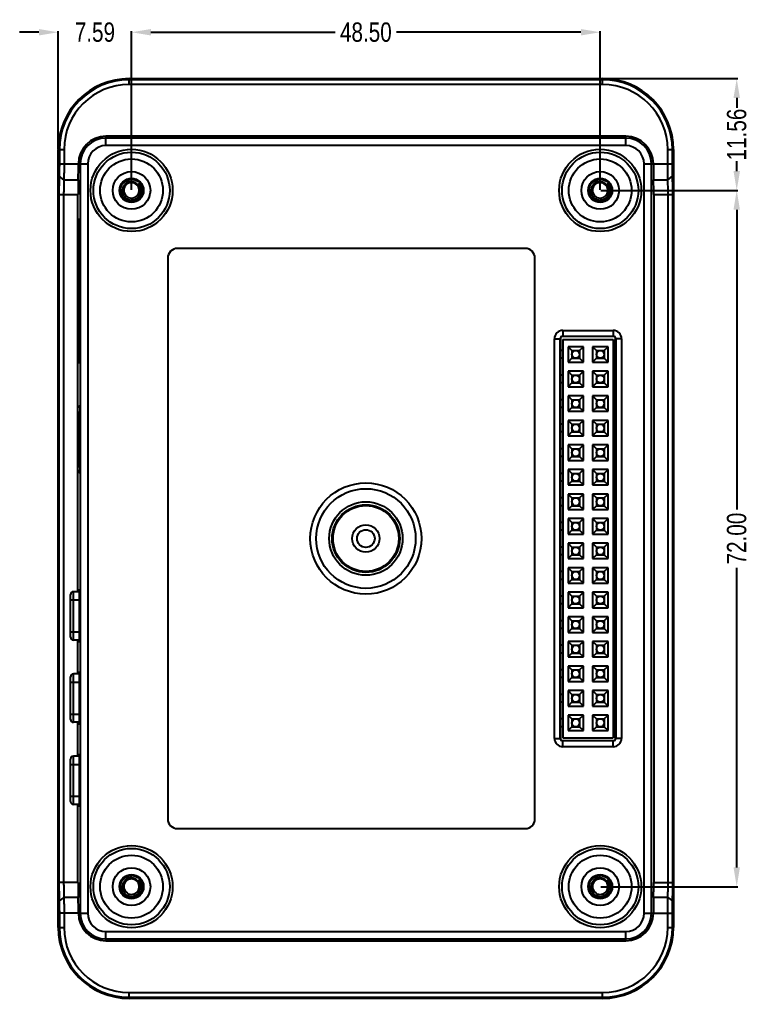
# Model space of a CAD drawing. Header units: inches. Extents: x -28 to 224, y -41 to 133.
# Drawn here: x 148.7 to 224.2, y 1.5 to 102.7 of the extents above; entities that cross this region are included whole.
import ezdxf

# ---------------------------------------------------------------- set-up
doc = ezdxf.new("R2010")
doc.units = ezdxf.units.IN
doc.header["$LTSCALE"] = 1.21
doc.header["$MEASUREMENT"] = 0
doc.header["$PDMODE"] = 3
doc.header["$PDSIZE"] = 0.3125
doc.layers.get('0').update_dxf_attribs({"linetype": 'CONTINUOUS'})
doc.layers.get('Defpoints').update_dxf_attribs({"linetype": 'CONTINUOUS'})
doc.layers.add('DIM', color=3, linetype='CONTINUOUS')
doc.styles.get("Standard").update_dxf_attribs({"font": 'txt', "width": 0.8})
doc.dimstyles.get("Standard").update_dxf_attribs({"dimtxt": 0.15625, "dimasz": 0.1875, "dimexe": 0.125, "dimexo": 0.0625, "dimgap": 0.09, "dimtad": 0, "dimtih": 1, "dimtoh": 1, "dimzin": 4, "dimdsep": 46, "dimtxsty": 'Standard', "dimblk": '_FILLED', "dimblk1": '_FILLED', "dimblk2": '_FILLED', "dimcen": 0.09, "dimazin": 1, "dimtp": 0.01, "dimtm": 0.01, "dimtfac": 1, "dimtofl": 0, "dimtmove": 0, "dimatfit": 3, "dimldrblk": '_FILLED', "dimfxl": 1, "dimtolj": 1, "dimtzin": 4, "dimarcsym": 0})

# ---------------------------------------------------------------- blocks, each defined once
blk = doc.blocks.new('_FILLED')
at = {"color": 0, "linetype": 'ByBlock'}
blk.add_solid([(0, 0), (-1, 0.167), (-1, -0.167)], dxfattribs=at)
blk = doc.blocks.new('*D12')
at = {"layer": 'Defpoints', "color": 0}
for p in [(208.8, 101.41), (160.3, 85.05), (208.8, 85.05)]:
    blk.add_point(p, dxfattribs=at)
at = {"layer": 'DIM', "color": 0, "lineweight": -2}
for p, q in [((160.3, 85.12), (160.3, 101.53)), ((162.3, 101.41), (181.39, 101.41)), ((206.8, 101.41), (187.71, 101.41)), ((208.8, 85.11), (208.8, 101.53))]:
    blk.add_line(p, q, dxfattribs=at)
at = {"layer": 'DIM', "color": 0, "lineweight": -2, "xscale": 2, "yscale": 2, "zscale": 2, "rotation": 180}
blk.add_blockref('_FILLED', (160.3, 101.41), dxfattribs=at)
at = {"layer": 'DIM', "color": 0, "lineweight": -2, "xscale": 2, "yscale": 2, "zscale": 2}
blk.add_blockref('_FILLED', (208.8, 101.41), dxfattribs=at)
at = {"layer": 'DIM', "color": 0, "insert": (184.55, 101.41), "char_height": 2, "attachment_point": 5}
blk.add_mtext('\\A1;48.50', dxfattribs=at)
blk = doc.blocks.new('*D13')
at = {"layer": 'Defpoints', "color": 0}
for p in [(208.8, 85.05), (208.8, 13.05), (222.93, 13.05)]:
    blk.add_point(p, dxfattribs=at)
at = {"layer": 'DIM', "color": 0, "lineweight": -2}
for p, q in [((208.86, 85.05), (223.06, 85.05)), ((222.93, 83.05), (222.93, 52.07)), ((222.93, 15.05), (222.93, 46.03)), ((208.86, 13.05), (223.06, 13.05))]:
    blk.add_line(p, q, dxfattribs=at)
at = {"layer": 'DIM', "color": 0, "lineweight": -2, "xscale": 2, "yscale": 2, "zscale": 2}
for p, rotation in [((222.93, 85.05), 90), ((222.93, 13.05), 270)]:
    blk.add_blockref('_FILLED', p, dxfattribs=dict(at, rotation=rotation))
at = {"layer": 'DIM', "color": 0, "insert": (222.93, 49.05), "char_height": 2, "attachment_point": 5, "rotation": 90}
blk.add_mtext('\\A1;72.00', dxfattribs=at)
blk = doc.blocks.new('*D15')
at = {"layer": 'Defpoints', "color": 0}
for p in [(152.71, 101.41), (152.71, 89.27), (160.3, 85.05)]:
    blk.add_point(p, dxfattribs=at)
at = {"layer": 'DIM', "color": 0, "lineweight": -2}
for p, q in [((150.71, 101.41), (148.71, 101.41)), ((152.71, 89.34), (152.71, 101.53)), ((160.3, 85.11), (160.3, 101.53)), ((162.3, 101.41), (164.3, 101.41))]:
    blk.add_line(p, q, dxfattribs=at)
at = {"layer": 'DIM', "color": 0, "lineweight": -2, "xscale": 2, "yscale": 2, "zscale": 2}
blk.add_blockref('_FILLED', (152.71, 101.41), dxfattribs=at)
at = {"layer": 'DIM', "color": 0, "lineweight": -2, "xscale": 2, "yscale": 2, "zscale": 2, "rotation": 180}
blk.add_blockref('_FILLED', (160.3, 101.41), dxfattribs=at)
at = {"layer": 'DIM', "color": 0, "insert": (156.51, 101.41), "char_height": 2, "attachment_point": 5}
blk.add_mtext('\\A1;7.59', dxfattribs=at)
blk = doc.blocks.new('*D20')
at = {"layer": 'Defpoints', "color": 0}
for p in [(209.05, 96.61), (222.93, 96.61), (208.8, 85.05)]:
    blk.add_point(p, dxfattribs=at)
at = {"layer": 'DIM', "color": 0, "lineweight": -2}
for p, q in [((209.11, 96.61), (223.06, 96.61)), ((222.93, 94.61), (222.93, 93.59)), ((222.93, 87.05), (222.93, 88.07)), ((208.86, 85.05), (223.06, 85.05))]:
    blk.add_line(p, q, dxfattribs=at)
at = {"layer": 'DIM', "color": 0, "lineweight": -2, "xscale": 2, "yscale": 2, "zscale": 2}
for p, rotation in [((222.93, 96.61), 90), ((222.93, 85.05), 270)]:
    blk.add_blockref('_FILLED', p, dxfattribs=dict(at, rotation=rotation))
at = {"layer": 'DIM', "color": 0, "insert": (222.93, 90.83), "char_height": 2, "attachment_point": 5, "rotation": 90}
blk.add_mtext('\\A1;11.56', dxfattribs=at)

msp = doc.modelspace()

# ---------------------------------------------------------------- linework, layer by layer
at = {"color": 7, "linetype": 'Continuous'}
for p, q in [((160.051, 96.007), (160.051, 96.61)), ((160.051, 96.61), (209.051, 96.61)), ((209.051, 96.494), (160.051, 96.494)), ((209.051, 96.007), (209.051, 96.61)), ((209.051, 96.007), (160.051, 96.007)), ((157.651, 89.691), (157.651, 90.653)), ((211.451, 90.653), (157.651, 90.653)), ((211.451, 90.46), (157.651, 90.46)), ((211.451, 89.691), (211.451, 90.653)), ((152.714, 8.833), (152.714, 89.273)), ((152.714, 89.273), (153.316, 89.273)), ((152.83, 89.273), (152.83, 87.803)), ((153.316, 89.273), (153.316, 87.803)), ((211.451, 89.691), (157.651, 89.691)), ((215.785, 87.803), (215.785, 89.273)), ((215.785, 89.273), (216.387, 89.273)), ((216.272, 87.803), (216.272, 89.273)), ((216.387, 89.273), (216.387, 8.833)), ((152.83, 87.803), (154.801, 87.803)), ((154.801, 87.803), (155.763, 87.803)), ((154.993, 87.803), (154.993, 10.303)), ((155.763, 87.803), (155.763, 10.303)), ((213.338, 10.303), (213.338, 87.803)), ((213.338, 87.803), (214.301, 87.803)), ((214.108, 10.303), (214.108, 87.803)), ((214.301, 87.803), (216.272, 87.803)), ((153.301, 86.158), (152.814, 86.533)), ((153.301, 86.158), (154.78, 86.158)), ((214.321, 86.158), (215.8, 86.158)), ((215.8, 86.158), (216.287, 86.533)), ((152.79, 84.616), (152.79, 13.489)), ((152.79, 84.616), (154.761, 84.616)), ((153.277, 84.616), (153.277, 13.489)), ((154.761, 43.553), (154.761, 84.616)), ((214.34, 84.616), (214.34, 13.489)), ((214.34, 84.616), (216.311, 84.616)), ((215.824, 13.489), (215.824, 84.616)), ((216.311, 13.489), (216.311, 84.616)), ((154.859, 68.653), (154.859, 80.653)), ((154.859, 80.653), (154.933, 80.653)), ((154.933, 80.653), (154.933, 68.653)), ((154.901, 79.453), (154.901, 69.853)), ((201.051, 79.053), (165.051, 79.053)), ((164.051, 78.053), (164.051, 20.053)), ((202.051, 20.053), (202.051, 78.053)), ((204.921, 70.578), (204.921, 69.972)), ((204.921, 70.578), (210.16, 70.578)), ((204.921, 69.972), (204.94, 69.953)), ((204.921, 69.972), (210.16, 69.972)), ((210.14, 69.953), (204.94, 69.953)), ((210.14, 69.953), (210.16, 69.972)), ((210.16, 70.578), (210.16, 69.972)), ((204.065, 28.383), (204.065, 69.722)), ((204.065, 69.722), (204.671, 69.722)), ((204.671, 28.383), (204.671, 69.722)), ((204.671, 69.722), (204.69, 69.703)), ((204.69, 69.703), (204.69, 28.403)), ((204.94, 69.642), (204.94, 28.442)), ((204.94, 69.642), (210.14, 69.642)), ((205.47, 68.892), (205.47, 67.292)), ((207.07, 68.892), (205.47, 68.892)), ((205.47, 68.892), (205.87, 68.492)), ((206.67, 68.492), (207.07, 68.892)), ((207.07, 67.292), (207.07, 68.892)), ((208.01, 68.892), (208.01, 67.292)), ((209.61, 68.892), (208.01, 68.892)), ((208.01, 68.892), (208.41, 68.492)), ((209.21, 68.492), (209.61, 68.892)), ((209.61, 67.292), (209.61, 68.892)), ((210.14, 69.642), (210.14, 28.442)), ((210.39, 69.703), (210.41, 69.722)), ((210.39, 28.403), (210.39, 69.703)), ((210.41, 69.722), (210.41, 28.383)), ((211.015, 69.722), (210.41, 69.722)), ((211.015, 69.722), (211.015, 28.383)), ((154.859, 68.653), (154.933, 68.653)), ((204.94, 68.492), (204.69, 68.492)), ((205.87, 68.492), (205.87, 67.692)), ((205.87, 68.492), (206.67, 68.492)), ((206.67, 68.492), (206.67, 67.692)), ((208.41, 68.492), (208.41, 67.692)), ((208.41, 68.492), (209.21, 68.492)), ((209.21, 68.492), (209.21, 67.692)), ((210.14, 68.492), (210.39, 68.492)), ((204.94, 67.692), (204.69, 67.692)), ((205.87, 67.692), (205.47, 67.292)), ((205.47, 67.292), (207.07, 67.292)), ((205.87, 67.692), (206.67, 67.692)), ((207.07, 67.292), (206.67, 67.692)), ((208.41, 67.692), (208.01, 67.292)), ((208.01, 67.292), (209.61, 67.292)), ((208.41, 67.692), (209.21, 67.692)), ((209.61, 67.292), (209.21, 67.692)), ((210.14, 67.692), (210.39, 67.692)), ((204.94, 65.952), (204.69, 65.952)), ((205.47, 66.352), (205.47, 64.752)), ((207.07, 66.352), (205.47, 66.352)), ((205.47, 66.352), (205.87, 65.952)), ((205.87, 65.952), (205.87, 65.152)), ((205.87, 65.952), (206.67, 65.952)), ((206.67, 65.952), (207.07, 66.352)), ((206.67, 65.952), (206.67, 65.152)), ((207.07, 64.752), (207.07, 66.352)), ((208.01, 66.352), (208.01, 64.752)), ((209.61, 66.352), (208.01, 66.352)), ((208.01, 66.352), (208.41, 65.952)), ((208.41, 65.952), (208.41, 65.152)), ((208.41, 65.952), (209.21, 65.952)), ((209.21, 65.952), (209.61, 66.352)), ((209.21, 65.952), (209.21, 65.152)), ((209.61, 64.752), (209.61, 66.352)), ((210.14, 65.952), (210.39, 65.952)), ((204.94, 65.152), (204.69, 65.152)), ((205.87, 65.152), (205.47, 64.752)), ((205.87, 65.152), (206.67, 65.152)), ((207.07, 64.752), (206.67, 65.152)), ((208.41, 65.152), (208.01, 64.752)), ((208.41, 65.152), (209.21, 65.152)), ((209.61, 64.752), (209.21, 65.152)), ((210.14, 65.152), (210.39, 65.152)), ((205.47, 64.752), (207.07, 64.752)), ((205.47, 63.812), (205.47, 62.212)), ((207.07, 63.812), (205.47, 63.812)), ((205.47, 63.812), (205.87, 63.412)), ((206.67, 63.412), (207.07, 63.812)), ((207.07, 62.212), (207.07, 63.812)), ((208.01, 64.752), (209.61, 64.752)), ((208.01, 63.812), (208.01, 62.212)), ((209.61, 63.812), (208.01, 63.812)), ((208.01, 63.812), (208.41, 63.412)), ((209.21, 63.412), (209.61, 63.812)), ((209.61, 62.212), (209.61, 63.812)), ((204.94, 63.412), (204.69, 63.412)), ((205.87, 63.412), (205.87, 62.612)), ((205.87, 63.412), (206.67, 63.412)), ((206.67, 63.412), (206.67, 62.612)), ((208.41, 63.412), (208.41, 62.612)), ((208.41, 63.412), (209.21, 63.412)), ((209.21, 63.412), (209.21, 62.612)), ((210.14, 63.412), (210.39, 63.412)), ((154.938, 56.403), (154.938, 62.203)), ((154.938, 62.203), (154.969, 62.203)), ((154.969, 56.403), (154.969, 62.203)), ((204.94, 62.612), (204.69, 62.612)), ((205.87, 62.612), (205.47, 62.212)), ((205.47, 62.212), (207.07, 62.212)), ((205.87, 62.612), (206.67, 62.612)), ((207.07, 62.212), (206.67, 62.612)), ((208.41, 62.612), (208.01, 62.212)), ((208.01, 62.212), (209.61, 62.212)), ((208.41, 62.612), (209.21, 62.612)), ((209.61, 62.212), (209.21, 62.612)), ((210.14, 62.612), (210.39, 62.612)), ((204.94, 60.872), (204.69, 60.872)), ((205.47, 61.272), (205.47, 59.672)), ((207.07, 61.272), (205.47, 61.272)), ((205.47, 61.272), (205.87, 60.872)), ((205.87, 60.872), (205.87, 60.072)), ((205.87, 60.872), (206.67, 60.872)), ((206.67, 60.872), (207.07, 61.272)), ((206.67, 60.872), (206.67, 60.072)), ((207.07, 59.672), (207.07, 61.272)), ((208.01, 61.272), (208.01, 59.672)), ((209.61, 61.272), (208.01, 61.272)), ((208.01, 61.272), (208.41, 60.872)), ((208.41, 60.872), (208.41, 60.072)), ((208.41, 60.872), (209.21, 60.872)), ((209.21, 60.872), (209.61, 61.272)), ((209.21, 60.872), (209.21, 60.072)), ((209.61, 59.672), (209.61, 61.272)), ((210.14, 60.872), (210.39, 60.872)), ((204.94, 60.072), (204.69, 60.072)), ((205.87, 60.072), (205.47, 59.672)), ((205.87, 60.072), (206.67, 60.072)), ((207.07, 59.672), (206.67, 60.072)), ((208.41, 60.072), (208.01, 59.672)), ((208.41, 60.072), (209.21, 60.072)), ((209.61, 59.672), (209.21, 60.072)), ((210.14, 60.072), (210.39, 60.072)), ((205.47, 59.672), (207.07, 59.672)), ((205.47, 58.732), (205.47, 57.132)), ((207.07, 58.732), (205.47, 58.732)), ((205.47, 58.732), (205.87, 58.332)), ((206.67, 58.332), (207.07, 58.732)), ((207.07, 57.132), (207.07, 58.732)), ((208.01, 59.672), (209.61, 59.672)), ((208.01, 58.732), (208.01, 57.132)), ((209.61, 58.732), (208.01, 58.732)), ((208.01, 58.732), (208.41, 58.332)), ((209.21, 58.332), (209.61, 58.732)), ((209.61, 57.132), (209.61, 58.732)), ((204.94, 58.332), (204.69, 58.332)), ((205.87, 58.332), (205.87, 57.532)), ((205.87, 58.332), (206.67, 58.332)), ((206.67, 58.332), (206.67, 57.532)), ((208.41, 58.332), (208.41, 57.532)), ((208.41, 58.332), (209.21, 58.332)), ((209.21, 58.332), (209.21, 57.532)), ((210.14, 58.332), (210.39, 58.332)), ((204.94, 57.532), (204.69, 57.532)), ((205.87, 57.532), (205.47, 57.132)), ((205.47, 57.132), (207.07, 57.132)), ((205.87, 57.532), (206.67, 57.532)), ((207.07, 57.132), (206.67, 57.532)), ((208.41, 57.532), (208.01, 57.132)), ((208.01, 57.132), (209.61, 57.132)), ((208.41, 57.532), (209.21, 57.532)), ((209.61, 57.132), (209.21, 57.532)), ((210.14, 57.532), (210.39, 57.532)), ((154.969, 56.403), (154.938, 56.403)), ((204.94, 55.792), (204.69, 55.792)), ((205.47, 56.192), (205.47, 54.592)), ((207.07, 56.192), (205.47, 56.192)), ((205.47, 56.192), (205.87, 55.792)), ((205.87, 55.792), (205.87, 54.992)), ((205.87, 55.792), (206.67, 55.792)), ((206.67, 55.792), (207.07, 56.192)), ((206.67, 55.792), (206.67, 54.992)), ((207.07, 54.592), (207.07, 56.192)), ((208.01, 56.192), (208.01, 54.592)), ((209.61, 56.192), (208.01, 56.192)), ((208.01, 56.192), (208.41, 55.792)), ((208.41, 55.792), (208.41, 54.992)), ((208.41, 55.792), (209.21, 55.792)), ((209.21, 55.792), (209.61, 56.192)), ((209.21, 55.792), (209.21, 54.992)), ((209.61, 54.592), (209.61, 56.192)), ((210.14, 55.792), (210.39, 55.792)), ((204.94, 54.992), (204.69, 54.992)), ((205.87, 54.992), (205.47, 54.592)), ((205.87, 54.992), (206.67, 54.992)), ((207.07, 54.592), (206.67, 54.992)), ((208.41, 54.992), (208.01, 54.592)), ((208.41, 54.992), (209.21, 54.992)), ((209.61, 54.592), (209.21, 54.992)), ((210.14, 54.992), (210.39, 54.992)), ((205.47, 54.592), (207.07, 54.592)), ((205.47, 53.652), (205.47, 52.052)), ((207.07, 53.652), (205.47, 53.652)), ((205.47, 53.652), (205.87, 53.252)), ((206.67, 53.252), (207.07, 53.652)), ((207.07, 52.052), (207.07, 53.652)), ((208.01, 54.592), (209.61, 54.592)), ((208.01, 53.652), (208.01, 52.052)), ((209.61, 53.652), (208.01, 53.652)), ((208.01, 53.652), (208.41, 53.252)), ((209.21, 53.252), (209.61, 53.652)), ((209.61, 52.052), (209.61, 53.652)), ((204.94, 53.252), (204.69, 53.252)), ((205.87, 53.252), (205.87, 52.452)), ((205.87, 53.252), (206.67, 53.252)), ((206.67, 53.252), (206.67, 52.452)), ((208.41, 53.252), (208.41, 52.452)), ((208.41, 53.252), (209.21, 53.252)), ((209.21, 53.252), (209.21, 52.452)), ((210.14, 53.252), (210.39, 53.252)), ((204.94, 52.452), (204.69, 52.452)), ((205.87, 52.452), (205.47, 52.052)), ((205.47, 52.052), (207.07, 52.052)), ((205.87, 52.452), (206.67, 52.452)), ((207.07, 52.052), (206.67, 52.452)), ((208.41, 52.452), (208.01, 52.052)), ((208.01, 52.052), (209.61, 52.052)), ((208.41, 52.452), (209.21, 52.452)), ((209.61, 52.052), (209.21, 52.452)), ((210.14, 52.452), (210.39, 52.452)), ((204.94, 50.712), (204.69, 50.712)), ((205.47, 51.112), (205.47, 49.512)), ((207.07, 51.112), (205.47, 51.112)), ((205.47, 51.112), (205.87, 50.712)), ((205.87, 50.712), (205.87, 49.912)), ((205.87, 50.712), (206.67, 50.712)), ((206.67, 50.712), (207.07, 51.112)), ((206.67, 50.712), (206.67, 49.912)), ((207.07, 49.512), (207.07, 51.112)), ((208.01, 51.112), (208.01, 49.512)), ((209.61, 51.112), (208.01, 51.112)), ((208.01, 51.112), (208.41, 50.712)), ((208.41, 50.712), (208.41, 49.912)), ((208.41, 50.712), (209.21, 50.712)), ((209.21, 50.712), (209.61, 51.112)), ((209.21, 50.712), (209.21, 49.912)), ((209.61, 49.512), (209.61, 51.112)), ((210.14, 50.712), (210.39, 50.712)), ((204.94, 49.912), (204.69, 49.912)), ((205.87, 49.912), (205.47, 49.512)), ((205.87, 49.912), (206.67, 49.912)), ((207.07, 49.512), (206.67, 49.912)), ((208.41, 49.912), (208.01, 49.512)), ((208.41, 49.912), (209.21, 49.912)), ((209.61, 49.512), (209.21, 49.912)), ((210.14, 49.912), (210.39, 49.912)), ((205.47, 49.512), (207.07, 49.512)), ((208.01, 49.512), (209.61, 49.512)), ((204.94, 48.172), (204.69, 48.172)), ((205.47, 48.572), (205.47, 46.972)), ((207.07, 48.572), (205.47, 48.572)), ((205.47, 48.572), (205.87, 48.172)), ((205.87, 48.172), (205.87, 47.372)), ((205.87, 48.172), (206.67, 48.172)), ((206.67, 48.172), (207.07, 48.572)), ((206.67, 48.172), (206.67, 47.372)), ((207.07, 46.972), (207.07, 48.572)), ((208.01, 48.572), (208.01, 46.972)), ((209.61, 48.572), (208.01, 48.572)), ((208.01, 48.572), (208.41, 48.172)), ((208.41, 48.172), (208.41, 47.372)), ((208.41, 48.172), (209.21, 48.172)), ((209.21, 48.172), (209.61, 48.572)), ((209.21, 48.172), (209.21, 47.372)), ((209.61, 46.972), (209.61, 48.572)), ((210.14, 48.172), (210.39, 48.172)), ((204.94, 47.372), (204.69, 47.372)), ((205.87, 47.372), (205.47, 46.972)), ((205.47, 46.972), (207.07, 46.972)), ((205.87, 47.372), (206.67, 47.372)), ((207.07, 46.972), (206.67, 47.372)), ((208.41, 47.372), (208.01, 46.972)), ((208.01, 46.972), (209.61, 46.972)), ((208.41, 47.372), (209.21, 47.372)), ((209.61, 46.972), (209.21, 47.372)), ((210.14, 47.372), (210.39, 47.372)), ((204.94, 45.632), (204.69, 45.632)), ((205.47, 46.032), (205.47, 44.432)), ((207.07, 46.032), (205.47, 46.032)), ((205.47, 46.032), (205.87, 45.632)), ((205.87, 45.632), (205.87, 44.832)), ((205.87, 45.632), (206.67, 45.632)), ((206.67, 45.632), (207.07, 46.032)), ((206.67, 45.632), (206.67, 44.832)), ((207.07, 44.432), (207.07, 46.032)), ((208.01, 46.032), (208.01, 44.432)), ((209.61, 46.032), (208.01, 46.032)), ((208.01, 46.032), (208.41, 45.632)), ((208.41, 45.632), (208.41, 44.832)), ((208.41, 45.632), (209.21, 45.632)), ((209.21, 45.632), (209.61, 46.032)), ((209.21, 45.632), (209.21, 44.832)), ((209.61, 44.432), (209.61, 46.032)), ((210.14, 45.632), (210.39, 45.632)), ((204.94, 44.832), (204.69, 44.832)), ((205.87, 44.832), (205.47, 44.432)), ((205.87, 44.832), (206.67, 44.832)), ((207.07, 44.432), (206.67, 44.832)), ((208.41, 44.832), (208.01, 44.432)), ((208.41, 44.832), (209.21, 44.832)), ((209.61, 44.432), (209.21, 44.832)), ((210.14, 44.832), (210.39, 44.832)), ((154.29, 38.553), (154.29, 43.553)), ((154.91, 43.553), (154.29, 43.553)), ((154.896, 43.703), (154.862, 43.703)), ((205.47, 44.432), (207.07, 44.432)), ((208.01, 44.432), (209.61, 44.432)), ((153.99, 38.853), (153.99, 43.253)), ((153.99, 42.703), (154.922, 42.703)), ((154.922, 39.403), (154.922, 42.703)), ((204.94, 43.092), (204.69, 43.092)), ((205.47, 43.492), (205.47, 41.892)), ((207.07, 43.492), (205.47, 43.492)), ((205.47, 43.492), (205.87, 43.092)), ((205.87, 43.092), (205.87, 42.292)), ((205.87, 43.092), (206.67, 43.092)), ((206.67, 43.092), (207.07, 43.492)), ((206.67, 43.092), (206.67, 42.292)), ((207.07, 41.892), (207.07, 43.492)), ((208.01, 43.492), (208.01, 41.892)), ((209.61, 43.492), (208.01, 43.492)), ((208.01, 43.492), (208.41, 43.092)), ((208.41, 43.092), (208.41, 42.292)), ((208.41, 43.092), (209.21, 43.092)), ((209.21, 43.092), (209.61, 43.492)), ((209.21, 43.092), (209.21, 42.292)), ((209.61, 41.892), (209.61, 43.492)), ((210.14, 43.092), (210.39, 43.092)), ((204.94, 42.292), (204.69, 42.292)), ((205.87, 42.292), (205.47, 41.892)), ((205.47, 41.892), (207.07, 41.892)), ((205.87, 42.292), (206.67, 42.292)), ((207.07, 41.892), (206.67, 42.292)), ((208.41, 42.292), (208.01, 41.892)), ((208.01, 41.892), (209.61, 41.892)), ((208.41, 42.292), (209.21, 42.292)), ((209.61, 41.892), (209.21, 42.292)), ((210.14, 42.292), (210.39, 42.292)), ((204.94, 40.552), (204.69, 40.552)), ((205.47, 40.952), (205.47, 39.352)), ((207.07, 40.952), (205.47, 40.952)), ((205.47, 40.952), (205.87, 40.552)), ((205.87, 40.552), (205.87, 39.752)), ((205.87, 40.552), (206.67, 40.552)), ((206.67, 40.552), (207.07, 40.952)), ((206.67, 40.552), (206.67, 39.752)), ((207.07, 39.352), (207.07, 40.952)), ((208.01, 40.952), (208.01, 39.352)), ((209.61, 40.952), (208.01, 40.952)), ((208.01, 40.952), (208.41, 40.552)), ((208.41, 40.552), (208.41, 39.752)), ((208.41, 40.552), (209.21, 40.552)), ((209.21, 40.552), (209.61, 40.952)), ((209.21, 40.552), (209.21, 39.752)), ((209.61, 39.352), (209.61, 40.952)), ((210.14, 40.552), (210.39, 40.552)), ((204.94, 39.752), (204.69, 39.752)), ((205.87, 39.752), (205.47, 39.352)), ((205.87, 39.752), (206.67, 39.752)), ((207.07, 39.352), (206.67, 39.752)), ((208.41, 39.752), (208.01, 39.352)), ((208.41, 39.752), (209.21, 39.752)), ((209.61, 39.352), (209.21, 39.752)), ((210.14, 39.752), (210.39, 39.752)), ((153.99, 39.403), (154.922, 39.403)), ((154.91, 38.553), (154.29, 38.553)), ((154.761, 35.053), (154.761, 38.553)), ((205.47, 39.352), (207.07, 39.352)), ((208.01, 39.352), (209.61, 39.352)), ((154.862, 38.403), (154.896, 38.403)), ((204.94, 38.012), (204.69, 38.012)), ((205.47, 38.412), (205.47, 36.812)), ((207.07, 38.412), (205.47, 38.412)), ((205.47, 38.412), (205.87, 38.012)), ((205.87, 38.012), (205.87, 37.212)), ((205.87, 38.012), (206.67, 38.012)), ((206.67, 38.012), (207.07, 38.412)), ((206.67, 38.012), (206.67, 37.212)), ((207.07, 36.812), (207.07, 38.412)), ((208.01, 38.412), (208.01, 36.812)), ((209.61, 38.412), (208.01, 38.412)), ((208.01, 38.412), (208.41, 38.012)), ((208.41, 38.012), (209.21, 38.012)), ((208.41, 38.012), (208.41, 37.212)), ((209.21, 38.012), (209.61, 38.412)), ((209.21, 38.012), (209.21, 37.212)), ((209.61, 36.812), (209.61, 38.412)), ((210.14, 38.012), (210.39, 38.012)), ((204.94, 37.212), (204.69, 37.212)), ((205.87, 37.212), (205.47, 36.812)), ((205.47, 36.812), (207.07, 36.812)), ((205.87, 37.212), (206.67, 37.212)), ((207.07, 36.812), (206.67, 37.212)), ((208.41, 37.212), (208.01, 36.812)), ((208.01, 36.812), (209.61, 36.812)), ((208.41, 37.212), (209.21, 37.212)), ((209.61, 36.812), (209.21, 37.212)), ((210.14, 37.212), (210.39, 37.212)), ((204.94, 35.472), (204.69, 35.472)), ((205.47, 35.872), (205.47, 34.272)), ((207.07, 35.872), (205.47, 35.872)), ((205.47, 35.872), (205.87, 35.472)), ((205.87, 35.472), (205.87, 34.672)), ((205.87, 35.472), (206.67, 35.472)), ((206.67, 35.472), (207.07, 35.872)), ((206.67, 35.472), (206.67, 34.672)), ((207.07, 34.272), (207.07, 35.872)), ((208.01, 35.872), (208.01, 34.272)), ((209.61, 35.872), (208.01, 35.872)), ((208.01, 35.872), (208.41, 35.472)), ((208.41, 35.472), (209.21, 35.472)), ((208.41, 35.472), (208.41, 34.672)), ((209.21, 35.472), (209.61, 35.872)), ((209.21, 35.472), (209.21, 34.672)), ((209.61, 34.272), (209.61, 35.872)), ((210.14, 35.472), (210.39, 35.472)), ((153.99, 30.353), (153.99, 34.753)), ((154.29, 30.053), (154.29, 35.053)), ((154.91, 35.053), (154.29, 35.053)), ((154.896, 35.203), (154.862, 35.203)), ((204.94, 34.672), (204.69, 34.672)), ((205.87, 34.672), (205.47, 34.272)), ((205.87, 34.672), (206.67, 34.672)), ((207.07, 34.272), (206.67, 34.672)), ((208.41, 34.672), (208.01, 34.272)), ((208.41, 34.672), (209.21, 34.672)), ((209.61, 34.272), (209.21, 34.672)), ((210.14, 34.672), (210.39, 34.672)), ((153.99, 34.203), (154.922, 34.203)), ((154.922, 30.903), (154.922, 34.203)), ((205.47, 34.272), (207.07, 34.272)), ((208.01, 34.272), (209.61, 34.272)), ((204.94, 32.932), (204.69, 32.932)), ((207.07, 33.332), (205.47, 33.332)), ((205.47, 33.332), (205.47, 31.732)), ((205.47, 33.332), (205.87, 32.932)), ((205.87, 32.932), (206.67, 32.932)), ((205.87, 32.932), (205.87, 32.132)), ((206.67, 32.932), (207.07, 33.332)), ((206.67, 32.932), (206.67, 32.132)), ((207.07, 31.732), (207.07, 33.332)), ((209.61, 33.332), (208.01, 33.332)), ((208.01, 33.332), (208.01, 31.732)), ((208.01, 33.332), (208.41, 32.932)), ((208.41, 32.932), (209.21, 32.932)), ((208.41, 32.932), (208.41, 32.132)), ((209.21, 32.932), (209.61, 33.332)), ((209.21, 32.932), (209.21, 32.132)), ((209.61, 31.732), (209.61, 33.332)), ((210.14, 32.932), (210.39, 32.932)), ((204.94, 32.132), (204.69, 32.132)), ((205.87, 32.132), (205.47, 31.732)), ((205.47, 31.732), (207.07, 31.732)), ((205.87, 32.132), (206.67, 32.132)), ((207.07, 31.732), (206.67, 32.132)), ((208.41, 32.132), (208.01, 31.732)), ((208.01, 31.732), (209.61, 31.732)), ((208.41, 32.132), (209.21, 32.132)), ((209.61, 31.732), (209.21, 32.132)), ((210.14, 32.132), (210.39, 32.132)), ((153.99, 30.903), (154.922, 30.903)), ((204.94, 30.392), (204.69, 30.392)), ((207.07, 30.792), (205.47, 30.792)), ((205.47, 30.792), (205.47, 29.192)), ((205.47, 30.792), (205.87, 30.392)), ((205.87, 30.392), (206.67, 30.392)), ((205.87, 30.392), (205.87, 29.592)), ((206.67, 30.392), (207.07, 30.792)), ((206.67, 30.392), (206.67, 29.592)), ((207.07, 29.192), (207.07, 30.792)), ((209.61, 30.792), (208.01, 30.792)), ((208.01, 30.792), (208.01, 29.192)), ((208.01, 30.792), (208.41, 30.392)), ((208.41, 30.392), (209.21, 30.392)), ((208.41, 30.392), (208.41, 29.592)), ((209.21, 30.392), (209.61, 30.792)), ((209.21, 30.392), (209.21, 29.592)), ((209.61, 29.192), (209.61, 30.792)), ((210.14, 30.392), (210.39, 30.392)), ((154.91, 30.053), (154.29, 30.053)), ((154.761, 26.553), (154.761, 30.053)), ((154.862, 29.903), (154.896, 29.903)), ((204.94, 29.592), (204.69, 29.592)), ((205.87, 29.592), (205.47, 29.192)), ((205.87, 29.592), (206.67, 29.592)), ((207.07, 29.192), (206.67, 29.592)), ((208.41, 29.592), (208.01, 29.192)), ((208.41, 29.592), (209.21, 29.592)), ((209.61, 29.192), (209.21, 29.592)), ((210.14, 29.592), (210.39, 29.592)), ((204.065, 28.383), (204.671, 28.383)), ((204.671, 28.383), (204.69, 28.403)), ((204.94, 28.442), (210.14, 28.442)), ((205.47, 29.192), (207.07, 29.192)), ((208.01, 29.192), (209.61, 29.192)), ((210.41, 28.383), (210.39, 28.403)), ((211.015, 28.383), (210.41, 28.383)), ((204.921, 28.133), (204.94, 28.153)), ((210.16, 28.133), (204.921, 28.133)), ((204.921, 27.528), (204.921, 28.133)), ((210.16, 27.528), (204.921, 27.528)), ((204.94, 28.153), (210.14, 28.153)), ((210.16, 28.133), (210.14, 28.153)), ((210.16, 27.528), (210.16, 28.133)), ((154.29, 21.553), (154.29, 26.553)), ((154.91, 26.553), (154.29, 26.553)), ((154.896, 26.703), (154.862, 26.703)), ((153.99, 21.853), (153.99, 26.253)), ((153.99, 25.703), (154.922, 25.703)), ((154.922, 22.403), (154.922, 25.703)), ((153.99, 22.403), (154.922, 22.403)), ((154.91, 21.553), (154.29, 21.553)), ((154.761, 13.489), (154.761, 21.553)), ((154.862, 21.403), (154.896, 21.403)), ((165.051, 19.053), (201.051, 19.053)), ((154.761, 13.489), (152.79, 13.489)), ((214.34, 13.489), (216.311, 13.489)), ((153.301, 11.948), (152.814, 11.573)), ((154.78, 11.948), (153.301, 11.948)), ((215.8, 11.948), (214.321, 11.948)), ((215.8, 11.948), (216.287, 11.573)), ((152.83, 10.303), (152.83, 8.833)), ((154.801, 10.303), (152.83, 10.303)), ((153.316, 10.303), (153.316, 8.833)), ((154.801, 10.303), (155.763, 10.303)), ((213.338, 10.303), (214.301, 10.303)), ((214.301, 10.303), (216.272, 10.303)), ((215.785, 8.833), (215.785, 10.303)), ((216.272, 8.833), (216.272, 10.303)), ((152.714, 8.833), (153.316, 8.833)), ((157.651, 7.453), (157.651, 8.415)), ((157.651, 8.415), (211.451, 8.415)), ((211.451, 7.453), (211.451, 8.415)), ((215.785, 8.833), (216.387, 8.833)), ((157.651, 7.645), (211.451, 7.645)), ((157.651, 7.453), (211.451, 7.453)), ((179.267, 7.547), (179.291, 7.571)), ((179.267, 7.562), (179.27, 7.565)), ((179.267, 7.562), (179.268, 7.564)), ((179.267, 7.547), (179.267, 7.562)), ((181.361, 7.617), (187.741, 7.617)), ((181.361, 7.492), (181.361, 7.617)), ((187.741, 7.492), (181.361, 7.492)), ((187.741, 7.492), (187.741, 7.617)), ((189.834, 7.547), (189.81, 7.571)), ((189.834, 7.562), (189.831, 7.565)), ((189.833, 7.564), (189.834, 7.562)), ((189.834, 7.562), (189.834, 7.547)), ((160.051, 1.496), (160.051, 2.099)), ((160.051, 2.099), (209.051, 2.099)), ((209.051, 1.496), (209.051, 2.099)), ((160.051, 1.612), (209.051, 1.612)), ((209.051, 1.496), (160.051, 1.496))]:
    msp.add_line(p, q, dxfattribs=at)
for centre, radius in [((160.301, 85.053), 4.25), ((208.801, 85.053), 4.25), ((160.301, 85.053), 3.95), ((160.301, 85.053), 3.25), ((208.801, 85.053), 3.95), ((208.801, 85.053), 3.25), ((160.301, 85.053), 1.95), ((160.301, 85.053), 1.25), ((160.301, 85.053), 1.15), ((208.801, 85.053), 1.95), ((208.801, 85.053), 1.25), ((208.801, 85.053), 1.15), ((206.27, 68.092), 0.4), ((208.81, 68.092), 0.4), ((206.27, 65.552), 0.4), ((208.81, 65.552), 0.4), ((206.27, 63.012), 0.4), ((208.81, 63.012), 0.4), ((206.27, 60.472), 0.4), ((208.81, 60.472), 0.4), ((206.27, 57.932), 0.4), ((208.81, 57.932), 0.4), ((206.27, 55.392), 0.4), ((208.81, 55.392), 0.4), ((184.551, 49.053), 5.75), ((184.551, 49.053), 5.15), ((184.551, 49.053), 3.8), ((206.27, 52.852), 0.4), ((208.81, 52.852), 0.4), ((184.551, 49.053), 3.5), ((184.551, 49.053), 3.4), ((206.27, 50.312), 0.4), ((208.81, 50.312), 0.4), ((184.551, 49.053), 1.413), ((184.551, 49.053), 0.913), ((206.27, 47.772), 0.4), ((208.81, 47.772), 0.4), ((206.27, 45.232), 0.4), ((208.81, 45.232), 0.4), ((206.27, 42.692), 0.4), ((208.81, 42.692), 0.4), ((206.27, 40.152), 0.4), ((208.81, 40.152), 0.4), ((206.27, 37.612), 0.4), ((208.81, 37.612), 0.4), ((206.27, 35.072), 0.4), ((208.81, 35.072), 0.4), ((206.27, 32.532), 0.4), ((208.81, 32.532), 0.4), ((206.27, 29.992), 0.4), ((208.81, 29.992), 0.4), ((160.301, 13.053), 4.25), ((208.801, 13.053), 4.25), ((160.301, 13.053), 3.95), ((160.301, 13.053), 3.25), ((208.801, 13.053), 3.95), ((208.801, 13.053), 3.25), ((160.301, 13.053), 1.95), ((160.301, 13.053), 1.25), ((160.301, 13.053), 1.15), ((208.801, 13.053), 1.95), ((208.801, 13.053), 1.25), ((208.801, 13.053), 1.15)]:
    msp.add_circle(centre, radius, dxfattribs=at)
for centre, radius, start, end in [((160.051, 89.273), 7.337, 90, 180), ((160.051, 89.273), 7.221, 90, 180), ((209.051, 89.273), 7.337, 0, 90), ((209.051, 89.273), 7.221, 0, 90), ((160.051, 89.273), 6.734, 90, 180), ((209.051, 89.273), 6.734, 0, 90), ((157.651, 87.803), 2.85, 90, 179.99599), ((157.651, 87.803), 2.658, 90, 180), ((211.451, 87.803), 2.85, 0.00401, 90), ((211.451, 87.803), 2.658, 0, 90), ((157.651, 87.803), 1.888, 90, 180), ((211.451, 87.803), 1.888, 0, 90), ((160.301, 85.053), 0.8, 100.91654, 278.98625), ((160.301, 85.053), 1, 225, 45), ((160.3, 85.053), 0.799, 97.04103, 100.91431), ((160.301, 85.053), 0.8, 315.53895, 97.04575), ((208.801, 85.053), 0.8, 100.91654, 278.98625), ((208.801, 85.053), 1, 225, 45), ((208.8, 85.053), 0.799, 97.04103, 100.91431), ((208.801, 85.053), 0.8, 315.53895, 97.04575), ((160.301, 85.051), 0.799, 278.97571, 282.85355), ((160.301, 85.053), 0.8, 282.85592, 315.00122), ((208.801, 85.051), 0.799, 278.97571, 282.85355), ((208.801, 85.053), 0.8, 282.85592, 315.00122), ((155.601, 79.453), 0.7, 168.97179, 180), ((165.051, 78.053), 1, 90, 180), ((201.051, 78.053), 1, 0, 90), ((155.601, 69.853), 0.7, 180, 191.02821), ((204.921, 69.722), 0.855, 89.99913, 180.00087), ((204.92, 69.722), 0.25, 89.98436, 180.01564), ((210.16, 69.722), 0.855, 359.99913, 90.00087), ((210.16, 69.722), 0.25, 359.98436, 90.01564), ((154.29, 43.253), 0.3, 90, 180), ((154.29, 38.853), 0.3, 180, 270), ((154.29, 34.753), 0.3, 90, 180), ((154.29, 30.353), 0.3, 180, 270), ((204.921, 28.383), 0.855, 179.99913, 270.00087), ((204.92, 28.383), 0.25, 179.98435, 270.01565), ((210.16, 28.383), 0.855, 269.99913, 0.00087), ((210.16, 28.383), 0.25, 269.98435, 0.01565), ((154.29, 26.253), 0.3, 90, 180), ((154.29, 21.853), 0.3, 180, 270), ((165.051, 20.053), 1, 180, 270), ((201.051, 20.053), 1, 270, 0), ((160.301, 13.053), 0.8, 100.91654, 278.98625), ((160.301, 13.053), 1, 225, 45), ((160.3, 13.053), 0.799, 97.04103, 100.91431), ((160.301, 13.053), 0.8, 315.53895, 97.04575), ((208.801, 13.053), 0.8, 100.91654, 278.98625), ((208.801, 13.053), 1, 225, 45), ((208.8, 13.053), 0.799, 97.04103, 100.91431), ((208.801, 13.053), 0.8, 315.53895, 97.04575), ((160.301, 13.051), 0.799, 278.97571, 282.85355), ((160.301, 13.053), 0.8, 282.85592, 315.00122), ((208.801, 13.051), 0.799, 278.97571, 282.85355), ((208.801, 13.053), 0.8, 282.85592, 315.00122), ((157.651, 10.303), 2.85, 180.00401, 270), ((157.651, 10.303), 2.658, 180, 270), ((157.651, 10.303), 1.888, 180, 270), ((211.451, 10.303), 2.85, 270, 359.99599), ((211.451, 10.303), 2.658, 270, 0), ((211.451, 10.303), 1.888, 270, 0), ((160.051, 8.833), 7.337, 180, 270), ((160.051, 8.833), 7.221, 180, 270), ((160.051, 8.833), 6.734, 180, 270), ((209.051, 8.833), 7.337, 270, 0), ((209.051, 8.833), 7.221, 270, 0), ((209.051, 8.833), 6.734, 270, 0)]:
    msp.add_arc(centre, radius, start, end, dxfattribs=at)
for centre, major_axis, ratio, start_param, end_param in [((154.745, 87.803), (0, 2.135), 0.0261859, -2.4506771, -1.5708897), ((214.356, 87.803), (0, 2.135), 0.0261859, -4.7122956, -3.8325082), ((154.814, 84.616), (0, 2), 0.0261859, 0.6909156, 1.5707963), ((214.287, 84.616), (0, 2), 0.0261859, -1.5707963, -0.6909156), ((204.94, 69.703), (-0.177, 0.177), 0.9999239, -0.7853601, 0.7853601), ((210.14, 69.703), (-0.177, -0.177), 0.9999239, 2.3562326, 3.9269527), ((154.954, 62.203), (0, 0.6), 0.0261859, 4.712389, 7.8539816), ((154.954, 56.403), (0, 0.6), 0.0261859, -4.712389, -1.5707963), ((154.862, 42.703), (0, 1), 0.0261859, 0, 0.5543431), ((154.896, 42.703), (0, 1), 0.0261859, -1.5707963, 0), ((154.862, 39.403), (0, 1), 0.0261859, -3.6959357, -3.1415927), ((154.896, 39.403), (0, 1), 0.0261859, -3.1415927, -1.5707963), ((154.862, 34.203), (0, 1), 0.0261859, 0, 0.5543431), ((154.896, 34.203), (0, 1), 0.0261859, -1.5707963, 0), ((154.896, 30.903), (0, 1), 0.0261859, -3.1415927, -1.5707963), ((154.862, 30.903), (0, 1), 0.0261859, -3.6959357, -3.1415927), ((204.94, 28.403), (-0.177, -0.177), 0.9999239, -0.7853601, 0.7853601), ((210.14, 28.403), (0.177, -0.177), 0.9999239, -0.7853601, 0.7853601), ((154.862, 25.703), (0, 1), 0.0261859, 0, 0.5543431), ((154.896, 25.703), (0, 1), 0.0261859, -1.5707963, 0), ((154.896, 22.403), (0, 1), 0.0261859, -3.1415927, -1.5707963), ((154.862, 22.403), (0, 1), 0.0261859, -3.6959357, -3.1415927), ((154.814, 13.489), (0, 2), 0.0261859, 1.5707963, 2.4506771), ((214.287, 13.489), (0, 2), 0.0261859, -2.4506771, -1.5707963), ((154.745, 10.303), (0, 2.135), 0.0261859, -1.5707029, -0.6909156), ((214.356, 10.303), (0, 2.135), 0.0261859, 0.6909156, 1.5707029)]:
    msp.add_ellipse(centre, major_axis=major_axis, ratio=ratio, start_param=start_param, end_param=end_param, dxfattribs=at)
for centre in [(174.551, 7.53), (194.551, 7.53), (202.301, 7.53)]:
    msp.add_ellipse(centre, major_axis=(0.6, 0), ratio=0.0261859, dxfattribs=at)
for points, knots in [([(152.83, 87.803), (152.83, 87.569), (152.828, 87.232), (152.821, 86.809), (152.817, 86.62), (152.814, 86.533)], [0, 0, 0, 0, 0.5525561, 0.7954251, 1, 1, 1, 1]), ([(153.316, 87.803), (153.316, 87.5), (153.315, 87.064), (153.308, 86.515), (153.304, 86.27), (153.301, 86.158)], [0, 0, 0, 0, 0.552576, 0.7954429, 1, 1, 1, 1]), ([(215.8, 86.158), (215.798, 86.27), (215.793, 86.515), (215.786, 87.064), (215.785, 87.5), (215.785, 87.803)], [0, 0, 0, 0, 0.2045642, 0.4474321, 1, 1, 1, 1]), ([(216.287, 86.533), (216.284, 86.62), (216.28, 86.809), (216.273, 87.232), (216.272, 87.569), (216.272, 87.803)], [0, 0, 0, 0, 0.204582, 0.4474521, 1, 1, 1, 1]), ([(152.814, 86.533), (152.81, 86.402), (152.803, 86.116), (152.796, 85.658), (152.791, 85.15), (152.79, 84.797), (152.79, 84.616)], [0, 0, 0, 0, 0.2045986, 0.4474967, 0.7169876, 1, 1, 1, 1]), ([(153.301, 86.158), (153.297, 86.053), (153.29, 85.823), (153.283, 85.454), (153.278, 85.046), (153.277, 84.762), (153.277, 84.616)], [0, 0, 0, 0, 0.2046223, 0.4475231, 0.7170038, 1, 1, 1, 1]), ([(215.824, 84.616), (215.824, 84.762), (215.823, 85.046), (215.819, 85.454), (215.811, 85.823), (215.804, 86.053), (215.8, 86.158)], [0, 0, 0, 0, 0.2830739, 0.5525482, 0.7954407, 1, 1, 1, 1]), ([(216.311, 84.616), (216.311, 84.797), (216.31, 85.15), (216.305, 85.658), (216.298, 86.117), (216.291, 86.402), (216.287, 86.533)], [0, 0, 0, 0, 0.2830902, 0.5525746, 0.7954645, 1, 1, 1, 1]), ([(159.334, 85.053), (159.331, 84.989), (159.338, 84.859), (159.387, 84.671), (159.472, 84.496), (159.55, 84.393), (159.593, 84.346)], [0, 0, 0, 0, 0.2499913, 0.499982, 0.7499801, 1, 1, 1, 1]), ([(159.584, 85.657), (159.509, 85.576), (159.387, 85.385), (159.339, 85.163), (159.334, 85.053)], [0, 0, 0, 0, 0.4999543, 1, 1, 1, 1]), ([(160.866, 84.487), (160.91, 84.526), (160.988, 84.614), (161.074, 84.768), (161.126, 84.936), (161.141, 85.112), (161.119, 85.287), (161.061, 85.453), (160.971, 85.605), (160.852, 85.735), (160.71, 85.838), (160.549, 85.911), (160.378, 85.952), (160.202, 85.958), (160.028, 85.93), (159.862, 85.869), (159.712, 85.778), (159.624, 85.7), (159.584, 85.657)], [0, 0, 0, 0, 0.0624764, 0.124951, 0.187434, 0.2499198, 0.3124096, 0.3749028, 0.4373994, 0.4998992, 0.562402, 0.6249079, 0.6874166, 0.7499281, 0.8124423, 0.8749591, 0.9374784, 1, 1, 1, 1]), ([(161.008, 85.76), (161.044, 85.713), (161.109, 85.612), (161.176, 85.446), (161.211, 85.27), (161.211, 85.09), (161.176, 84.914), (161.106, 84.749), (161.003, 84.603), (160.914, 84.522), (160.866, 84.487)], [0, 0, 0, 0, 0.125239, 0.2504192, 0.3755434, 0.5006001, 0.6255833, 0.7504866, 0.8752891, 1, 1, 1, 1]), ([(207.834, 85.053), (207.831, 84.989), (207.838, 84.859), (207.887, 84.671), (207.972, 84.496), (208.05, 84.393), (208.093, 84.346)], [0, 0, 0, 0, 0.2499913, 0.499982, 0.7499801, 1, 1, 1, 1]), ([(208.084, 85.657), (208.009, 85.576), (207.887, 85.385), (207.839, 85.163), (207.834, 85.053)], [0, 0, 0, 0, 0.4999543, 1, 1, 1, 1]), ([(209.366, 84.487), (209.41, 84.526), (209.488, 84.614), (209.574, 84.768), (209.626, 84.936), (209.641, 85.112), (209.619, 85.287), (209.561, 85.453), (209.471, 85.605), (209.352, 85.735), (209.21, 85.838), (209.049, 85.911), (208.878, 85.952), (208.702, 85.958), (208.528, 85.93), (208.362, 85.869), (208.212, 85.778), (208.124, 85.7), (208.084, 85.657)], [0, 0, 0, 0, 0.0624764, 0.124951, 0.187434, 0.2499198, 0.3124096, 0.3749028, 0.4373994, 0.4998992, 0.562402, 0.6249079, 0.6874166, 0.7499281, 0.8124423, 0.8749591, 0.9374784, 1, 1, 1, 1]), ([(209.508, 85.76), (209.544, 85.713), (209.609, 85.612), (209.676, 85.446), (209.711, 85.27), (209.711, 85.09), (209.676, 84.914), (209.606, 84.749), (209.503, 84.603), (209.414, 84.522), (209.366, 84.487)], [0, 0, 0, 0, 0.125239, 0.2504192, 0.3755434, 0.5006001, 0.6255833, 0.7504866, 0.8752891, 1, 1, 1, 1]), ([(154.859, 80.653), (154.859, 80.746), (154.86, 80.929), (154.862, 81.195), (154.865, 81.439), (154.869, 81.624), (154.873, 81.755), (154.876, 81.825), (154.878, 81.876), (154.88, 81.91), (154.881, 81.94), (154.883, 81.968), (154.885, 81.992), (154.886, 82.012), (154.888, 82.028), (154.889, 82.038), (154.89, 82.045), (154.891, 82.05), (154.892, 82.055), (154.893, 82.059), (154.894, 82.062), (154.895, 82.064), (154.895, 82.066), (154.897, 82.066), (154.897, 82.066), (154.897, 82.066)], [0, 0, 0, 0, 0.1977879, 0.3877549, 0.5623474, 0.7146412, 0.7804969, 0.8385957, 0.8645532, 0.8883618, 0.9099631, 0.9293042, 0.9463381, 0.9610245, 0.9733302, 0.9785822, 0.9832305, 0.9872739, 0.9907124, 0.9935479, 0.9957864, 0.997442, 0.9985544, 0.9992642, 1, 1, 1, 1]), ([(154.897, 82.066), (154.898, 82.065), (154.899, 82.064), (154.9, 82.061), (154.901, 82.054), (154.903, 82.044), (154.905, 82.031), (154.906, 82.015), (154.908, 81.995), (154.91, 81.972), (154.912, 81.936), (154.915, 81.883), (154.918, 81.811), (154.921, 81.728), (154.923, 81.636), (154.925, 81.534), (154.928, 81.424), (154.929, 81.307), (154.931, 81.139), (154.933, 80.92), (154.933, 80.743), (154.933, 80.653)], [0, 0, 0, 0, 0.0011177, 0.0027486, 0.0076613, 0.0148317, 0.0242691, 0.0359623, 0.0498896, 0.0660218, 0.0843232, 0.1272628, 0.1783151, 0.2370076, 0.3027956, 0.3750673, 0.4531503, 0.5363183, 0.6237977, 0.8083998, 1, 1, 1, 1]), ([(154.897, 67.24), (154.897, 67.24), (154.897, 67.239), (154.895, 67.24), (154.895, 67.241), (154.894, 67.244), (154.893, 67.247), (154.892, 67.251), (154.891, 67.255), (154.89, 67.261), (154.889, 67.268), (154.888, 67.278), (154.886, 67.293), (154.885, 67.314), (154.883, 67.338), (154.881, 67.365), (154.88, 67.396), (154.878, 67.429), (154.876, 67.48), (154.873, 67.551), (154.869, 67.681), (154.865, 67.867), (154.862, 68.111), (154.86, 68.376), (154.859, 68.559), (154.859, 68.653)], [0, 0, 0, 0, 0.0007359, 0.0014457, 0.0025582, 0.0042141, 0.0064529, 0.0092888, 0.0127277, 0.0167716, 0.0214206, 0.0266732, 0.0389804, 0.0536687, 0.0707048, 0.0900482, 0.1116521, 0.1354637, 0.1614242, 0.2195298, 0.285393, 0.4377031, 0.6123129, 0.8022927, 1, 1, 1, 1]), ([(154.933, 68.653), (154.933, 68.562), (154.933, 68.385), (154.931, 68.166), (154.929, 67.999), (154.928, 67.882), (154.925, 67.772), (154.923, 67.67), (154.921, 67.577), (154.918, 67.494), (154.915, 67.422), (154.912, 67.37), (154.91, 67.333), (154.908, 67.31), (154.906, 67.291), (154.905, 67.274), (154.903, 67.261), (154.901, 67.251), (154.9, 67.245), (154.899, 67.241), (154.898, 67.24), (154.897, 67.24)], [0, 0, 0, 0, 0.1916803, 0.3762706, 0.4637415, 0.546901, 0.6249758, 0.6972396, 0.7630201, 0.8217059, 0.8727522, 0.9156867, 0.9339859, 0.9501161, 0.9640418, 0.9757336, 0.9851699, 0.9923394, 0.9972516, 0.9988823, 1, 1, 1, 1]), ([(152.79, 13.489), (152.79, 13.308), (152.791, 12.955), (152.796, 12.447), (152.803, 11.989), (152.81, 11.703), (152.814, 11.573)], [0, 0, 0, 0, 0.2830902, 0.5525746, 0.7954645, 1, 1, 1, 1]), ([(153.277, 13.489), (153.277, 13.344), (153.278, 13.06), (153.283, 12.651), (153.29, 12.283), (153.297, 12.053), (153.301, 11.948)], [0, 0, 0, 0, 0.2830739, 0.5525482, 0.7954407, 1, 1, 1, 1]), ([(159.584, 13.657), (159.509, 13.576), (159.387, 13.385), (159.339, 13.163), (159.334, 13.053)], [0, 0, 0, 0, 0.4999543, 1, 1, 1, 1]), ([(160.866, 12.487), (160.91, 12.526), (160.988, 12.614), (161.074, 12.768), (161.126, 12.936), (161.141, 13.112), (161.119, 13.287), (161.061, 13.453), (160.971, 13.605), (160.852, 13.735), (160.71, 13.838), (160.549, 13.911), (160.378, 13.952), (160.202, 13.958), (160.028, 13.93), (159.862, 13.869), (159.712, 13.778), (159.624, 13.7), (159.584, 13.657)], [0, 0, 0, 0, 0.0624764, 0.124951, 0.187434, 0.2499198, 0.3124096, 0.3749028, 0.4373994, 0.4998992, 0.562402, 0.6249079, 0.6874166, 0.7499281, 0.8124423, 0.8749591, 0.9374784, 1, 1, 1, 1]), ([(161.008, 13.76), (161.044, 13.713), (161.109, 13.612), (161.176, 13.446), (161.211, 13.27), (161.211, 13.09), (161.176, 12.914), (161.106, 12.749), (161.003, 12.603), (160.914, 12.522), (160.866, 12.487)], [0, 0, 0, 0, 0.125239, 0.2504192, 0.3755434, 0.5006001, 0.6255833, 0.7504866, 0.8752891, 1, 1, 1, 1]), ([(208.084, 13.657), (208.009, 13.576), (207.887, 13.385), (207.839, 13.163), (207.834, 13.053)], [0, 0, 0, 0, 0.4999543, 1, 1, 1, 1]), ([(209.366, 12.487), (209.41, 12.526), (209.488, 12.614), (209.574, 12.768), (209.626, 12.936), (209.641, 13.112), (209.619, 13.287), (209.561, 13.453), (209.471, 13.605), (209.352, 13.735), (209.21, 13.838), (209.049, 13.911), (208.878, 13.952), (208.702, 13.958), (208.528, 13.93), (208.362, 13.869), (208.212, 13.778), (208.124, 13.7), (208.084, 13.657)], [0, 0, 0, 0, 0.0624764, 0.124951, 0.187434, 0.2499198, 0.3124096, 0.3749028, 0.4373994, 0.4998992, 0.562402, 0.6249079, 0.6874166, 0.7499281, 0.8124423, 0.8749591, 0.9374784, 1, 1, 1, 1]), ([(209.508, 13.76), (209.544, 13.713), (209.609, 13.612), (209.676, 13.446), (209.711, 13.27), (209.711, 13.09), (209.676, 12.914), (209.606, 12.749), (209.503, 12.603), (209.414, 12.522), (209.366, 12.487)], [0, 0, 0, 0, 0.125239, 0.2504192, 0.3755434, 0.5006001, 0.6255833, 0.7504866, 0.8752891, 1, 1, 1, 1]), ([(215.8, 11.948), (215.804, 12.053), (215.811, 12.283), (215.819, 12.651), (215.823, 13.06), (215.824, 13.344), (215.824, 13.489)], [0, 0, 0, 0, 0.2046223, 0.4475231, 0.7170038, 1, 1, 1, 1]), ([(216.287, 11.573), (216.291, 11.703), (216.298, 11.989), (216.305, 12.447), (216.31, 12.955), (216.311, 13.308), (216.311, 13.489)], [0, 0, 0, 0, 0.2045986, 0.4474967, 0.7169876, 1, 1, 1, 1]), ([(159.334, 13.053), (159.331, 12.989), (159.338, 12.859), (159.387, 12.671), (159.472, 12.496), (159.55, 12.393), (159.593, 12.346)], [0, 0, 0, 0, 0.2499913, 0.499982, 0.7499801, 1, 1, 1, 1]), ([(207.834, 13.053), (207.831, 12.989), (207.838, 12.859), (207.887, 12.671), (207.972, 12.496), (208.05, 12.393), (208.093, 12.346)], [0, 0, 0, 0, 0.2499913, 0.499982, 0.7499801, 1, 1, 1, 1]), ([(152.814, 11.573), (152.817, 11.486), (152.821, 11.297), (152.828, 10.873), (152.83, 10.536), (152.83, 10.303)], [0, 0, 0, 0, 0.204582, 0.4474521, 1, 1, 1, 1]), ([(153.301, 11.948), (153.304, 11.836), (153.308, 11.59), (153.315, 11.042), (153.316, 10.606), (153.316, 10.303)], [0, 0, 0, 0, 0.2045642, 0.4474321, 1, 1, 1, 1]), ([(215.785, 10.303), (215.785, 10.606), (215.786, 11.042), (215.793, 11.59), (215.798, 11.836), (215.8, 11.948)], [0, 0, 0, 0, 0.552576, 0.7954429, 1, 1, 1, 1]), ([(216.272, 10.303), (216.272, 10.536), (216.273, 10.873), (216.28, 11.297), (216.284, 11.486), (216.287, 11.573)], [0, 0, 0, 0, 0.5525561, 0.7954251, 1, 1, 1, 1]), ([(181.361, 7.492), (181.224, 7.492), (181.022, 7.492), (180.755, 7.494), (180.562, 7.496), (180.377, 7.498), (180.201, 7.501), (180.037, 7.504), (179.885, 7.508), (179.748, 7.512), (179.626, 7.516), (179.534, 7.52), (179.47, 7.523), (179.428, 7.525), (179.391, 7.528), (179.359, 7.53), (179.332, 7.533), (179.309, 7.536), (179.293, 7.538), (179.283, 7.54), (179.278, 7.541), (179.273, 7.542), (179.27, 7.544), (179.268, 7.545), (179.267, 7.546), (179.267, 7.547)], [0, 0, 0, 0, 0.1947511, 0.2897921, 0.3820471, 0.4706287, 0.5546851, 0.6334076, 0.7060388, 0.7718801, 0.8302984, 0.880733, 0.9028027, 0.9227023, 0.9403848, 0.9558092, 0.9689412, 0.9797529, 0.9882264, 0.9915855, 0.9943606, 0.9965569, 0.9981884, 0.9992927, 1, 1, 1, 1]), ([(179.268, 7.564), (179.269, 7.564), (179.27, 7.565), (179.273, 7.567), (179.278, 7.568), (179.286, 7.57), (179.299, 7.572), (179.319, 7.575), (179.343, 7.577), (179.372, 7.58), (179.406, 7.582), (179.444, 7.584), (179.487, 7.587), (179.553, 7.59), (179.645, 7.594), (179.767, 7.598), (179.905, 7.602), (180.056, 7.605), (180.219, 7.608), (180.392, 7.611), (180.64, 7.614), (180.964, 7.616), (181.227, 7.617), (181.361, 7.617)], [0, 0, 0, 0, 0.0011173, 0.0027481, 0.0049258, 0.0076629, 0.0148325, 0.0242694, 0.0359618, 0.0498884, 0.0660198, 0.0843204, 0.1047489, 0.1272585, 0.1783089, 0.2369994, 0.3027852, 0.3750547, 0.4531355, 0.5363013, 0.6237785, 0.8083791, 1, 1, 1, 1]), ([(187.741, 7.617), (187.874, 7.617), (188.137, 7.616), (188.461, 7.614), (188.709, 7.611), (188.883, 7.608), (189.046, 7.605), (189.197, 7.602), (189.334, 7.598), (189.456, 7.594), (189.549, 7.59), (189.614, 7.587), (189.657, 7.584), (189.695, 7.582), (189.729, 7.58), (189.758, 7.577), (189.782, 7.575), (189.802, 7.572), (189.815, 7.57), (189.823, 7.568), (189.828, 7.567), (189.831, 7.565), (189.833, 7.564), (189.833, 7.564)], [0, 0, 0, 0, 0.191688, 0.3762811, 0.4637534, 0.5469141, 0.6249896, 0.6972536, 0.763034, 0.8217191, 0.8727642, 0.8952713, 0.9156973, 0.9339954, 0.9501245, 0.9640488, 0.9757394, 0.9851736, 0.9923424, 0.9950789, 0.9972552, 0.9988842, 1, 1, 1, 1]), ([(189.834, 7.547), (189.834, 7.546), (189.833, 7.545), (189.831, 7.544), (189.828, 7.542), (189.823, 7.541), (189.818, 7.54), (189.808, 7.538), (189.792, 7.536), (189.769, 7.533), (189.742, 7.53), (189.71, 7.528), (189.673, 7.525), (189.631, 7.523), (189.567, 7.52), (189.475, 7.516), (189.353, 7.512), (189.216, 7.508), (189.064, 7.504), (188.9, 7.501), (188.724, 7.498), (188.539, 7.496), (188.346, 7.494), (188.079, 7.492), (187.877, 7.492), (187.741, 7.492)], [0, 0, 0, 0, 0.0007084, 0.001815, 0.0034492, 0.0056478, 0.0084243, 0.0117843, 0.0202615, 0.0310769, 0.0442122, 0.0596402, 0.0773261, 0.097229, 0.1193019, 0.1697428, 0.228167, 0.2940136, 0.3666498, 0.4453766, 0.5294368, 0.6180216, 0.7102788, 0.8053212, 1, 1, 1, 1])]:
    msp.add_open_spline(points, degree=3, knots=knots, dxfattribs=at)

# ---------------------------------------------------------------- dimensions: what is measured, and where the dimension line sits
at = {"layer": 'DIM'}
for base, p1, p2, picture, middle in [((152.714, 101.407), (160.301, 85.051), (152.714, 89.273), '*D15', (156.507, 101.407)), ((208.801, 101.407), (160.301, 85.053), (208.801, 85.051), '*D12', (184.551, 101.407))]:
    dim = msp.add_linear_dim(base=base, p1=p1, p2=p2, dimstyle='Standard', override={"dimtxt": 2, "dimasz": 2, "dimtih": 0, "dimtoh": 0, "dimzin": 0, "dimcen": 0.198, "dimadec": 0, "dimazin": 0, "dimtp": 0, "dimtm": 0, "dimtdec": 4, "dimtzin": 0}, dxfattribs=at)
    dim.commit()
    dim.dimension.update_dxf_attribs({"geometry": picture, "text_midpoint": middle})
for base, p2, picture, middle in [((222.933, 96.61), (209.051, 96.61), '*D20', (222.933, 90.831)), ((222.933, 13.051), (208.801, 13.051), '*D13', (222.933, 49.051))]:
    dim = msp.add_linear_dim(base=base, p1=(208.801, 85.051), p2=p2, angle=90, dimstyle='Standard', override={"dimtxt": 2, "dimasz": 2, "dimtih": 0, "dimtoh": 0, "dimzin": 0, "dimcen": 0.198, "dimadec": 0, "dimazin": 0, "dimtp": 0, "dimtm": 0, "dimtdec": 4, "dimtzin": 0}, dxfattribs=at)
    dim.commit()
    dim.dimension.update_dxf_attribs({"geometry": picture, "text_midpoint": middle})

doc.saveas('drawing.dxf')
